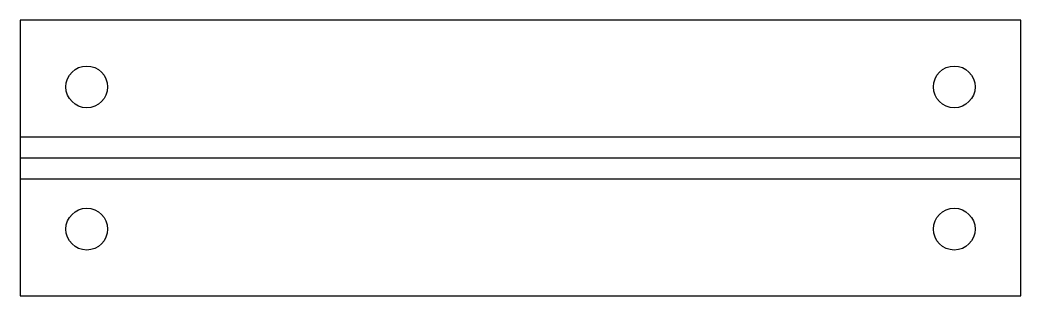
# Model space of a CAD drawing. Header units: millimetres. Extents: x 0 to 60, y 0 to 16.5.
import ezdxf

# ---------------------------------------------------------------- set-up
doc = ezdxf.new("R2010")
doc.units = ezdxf.units.MM

msp = doc.modelspace()

# ---------------------------------------------------------------- linework, layer by layer
at = {"layer": 'BEND'}
msp.add_line((0, 8.257), (60, 8.257), dxfattribs=at)
at = {"layer": 'BEND_EXTENT'}
for p, q in [((60, 9.513), (0, 9.513)), ((0, 7), (60, 7))]:
    msp.add_line(p, q, dxfattribs=at)
at = {"layer": 'INTERIOR_PROFILES'}
for centre in [(4, 12.513), (56, 12.513), (4, 4), (56, 4)]:
    msp.add_circle(centre, 1.25, dxfattribs=at)
at = {"layer": 'OUTER_PROFILES'}
msp.add_lwpolyline([(0, 16.513), (0, 0), (60, 0), (60, 16.513)], close=True, dxfattribs=at)

doc.saveas('drawing.dxf')
